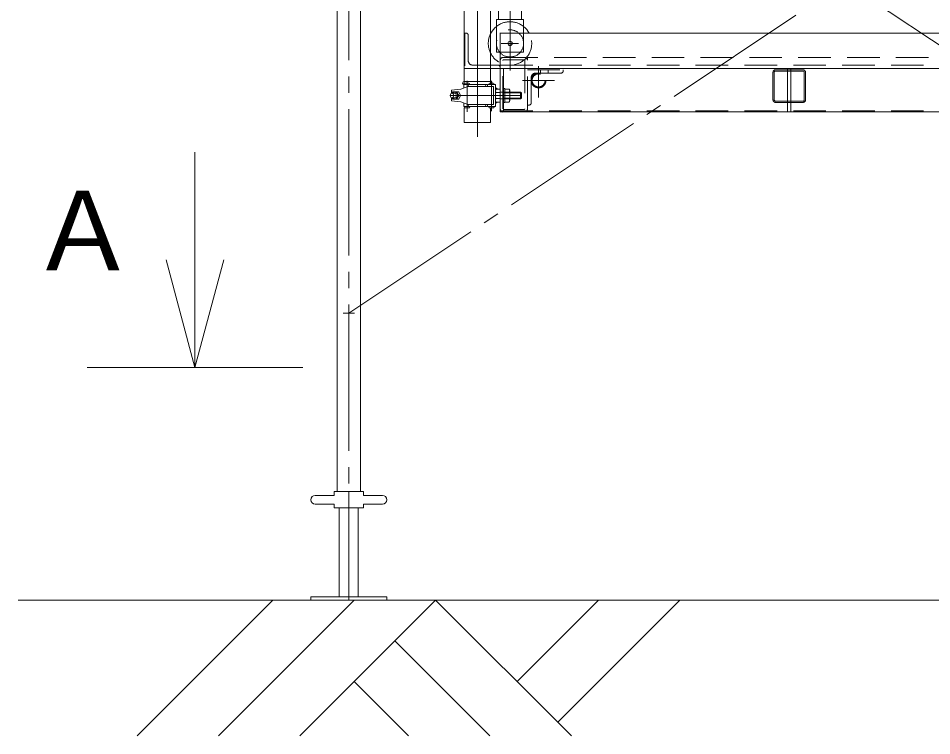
# Model space of a CAD drawing. Units: millimetres, scale not verified. Extents: x -7678 to 7678, y -9969 to 9969.
# Drawn here: x -6950 to -5267, y -9819 to -8497 of the extents above; entities that cross this region are included whole.
import ezdxf
from ezdxf.enums import TextEntityAlignment as Align

# ---------------------------------------------------------------- set-up
doc = ezdxf.new("R2010")
doc.units = ezdxf.units.MM
doc.header["$LTSCALE"] = 30
doc.linetypes.add('CHAIN2', pattern=[12, 9, -1, 1, -1])
doc.linetypes.add('DASHED2', pattern=[3, 2, -1])
for name, color, linetype, lineweight in [('0-1_12 常用一点鎖線', 3, 'CHAIN2', 18), ('0-2_11 常用破線', 3, 'DASHED2', 18), ('0-3_40 強調実線', 1, 'Continuous', 18), ('0-4_10 常用実線', 3, 'Continuous', 18), ('0-A_20 準用実線', 4, 'Continuous', 18), ('0-B_22 準用一点鎖線', 4, 'CHAIN2', 18), ('0-D_05 寸法', 7, 'Continuous', 18)]:
    doc.layers.add(name, color=color, linetype=linetype, lineweight=lineweight)
doc.styles.add('ＭＳ ゴシック', font='')
doc.styles.get('ＭＳ ゴシック').set_extended_font_data('MS Gothic')

msp = doc.modelspace()

# ---------------------------------------------------------------- linework, layer by layer
at = {"layer": '0-1_12 常用一点鎖線'}
for p, q in [((-6103.73, -6298.84), (-6103.73, -8715.06)), ((-6043.73, -8592.92), (-6043.73, -6447.54)), ((-6060.34, -8543.16), (-6028.13, -8543.16)), ((-5991.13, -8584.86), (-5991.13, -8642.65)), ((-6122.92, -8612.34), (-6122.92, -8669.36)), ((-6077.73, -8612), (-6077.73, -8667.99)), ((-6020.87, -8611.36), (-5961.66, -8611.36)), ((-6022.73, -8639.16), (-6153.87, -8639.16))]:
    msp.add_line(p, q, dxfattribs=at)
at = {"layer": '0-2_11 常用破線'}
for p, q in [((-6120.73, -8574.66), (-6120.73, -8528.16)), ((-6068.73, -8559.16), (-6068.73, -8525.16)), ((-6018.73, -8525.16), (-6018.73, -8559.16)), ((-6068.73, -8559.16), (-6018.73, -8559.16)), ((-6057.23, -8663.66), (-6057.23, -8574.66)), ((-6016.73, -8569.16), (-6056.73, -8569.16)), ((-6056.23, -8573.66), (-6017.23, -8573.66)), ((-6016.23, -8574.66), (-6016.23, -8663.66)), ((-3022.69, -8569.16), (-6011.73, -8569.16)), ((-6011.73, -8664.16), (-6011.73, -8569.16)), ((-6081.11, -8589.16), (-6126.73, -8589.16)), ((-6112.23, -8583.16), (-6081.11, -8583.16)), ((-6061.73, -8583.16), (-2961.73, -8583.16)), ((-6011.73, -8591.76), (-5945.73, -8591.76)), ((-5949.73, -8597.76), (-5996.23, -8597.76)), ((-5987.73, -8591.76), (-5987.73, -8597.76)), ((-5973.73, -8591.76), (-5973.73, -8597.76)), ((-5945.73, -8591.76), (-5945.73, -8593.76)), ((-5559.23, -8647.16), (-5559.23, -8596.36)), ((-5556.93, -8647.16), (-5556.93, -8596.36)), ((-5554.63, -8591.76), (-5503.83, -8591.76)), ((-5554.63, -8594.06), (-5503.83, -8594.06)), ((-5501.53, -8596.36), (-5501.53, -8647.16)), ((-5499.23, -8596.36), (-5499.23, -8647.16)), ((-6128.03, -8613.16), (-6128.03, -8619.16)), ((-6079.43, -8613.16), (-6079.43, -8619.16)), ((-6004.73, -8606.26), (-6004.73, -8652.76)), ((-6053.23, -8626.51), (-6055.73, -8626.51)), ((-6053.23, -8626.51), (-6053.23, -8651.82)), ((-6024.23, -8632.81), (-6024.23, -8645.51)), ((-6055.73, -8634.16), (-6022.88, -8634.16)), ((-6055.73, -8644.16), (-6022.88, -8644.16)), ((-5503.83, -8649.46), (-5554.63, -8649.46)), ((-6017.23, -8664.66), (-6056.23, -8664.66)), ((-6053.23, -8651.82), (-6055.73, -8651.82)), ((-6008.73, -8656.76), (-6010.73, -8656.76)), ((-5503.83, -8651.76), (-5554.63, -8651.76)), ((-6061.73, -8667.56), (-2961.73, -8667.56))]:
    msp.add_line(p, q, dxfattribs=at)
for points in [[(-6124.73, -8524.16), (-6126.73, -8524.16), (-6126.73, -8589.16)], [(-6060.73, -8632.81), (-6024.23, -8632.81), (-6022.73, -8634.31), (-6022.73, -8644.01), (-6024.23, -8645.51), (-6060.73, -8645.51)], [(-6053.23, -8627.16), (-6045.55, -8627.16), (-6044.23, -8629.46), (-6044.23, -8648.87)], [(-6053.23, -8651.16), (-6045.55, -8651.16), (-6044.23, -8648.87)]]:
    msp.add_lwpolyline(points, dxfattribs=at)
for radius in [13.6, 12]:
    msp.add_circle((-5991.13, -8611.36), radius, dxfattribs=at)
for centre, radius, start, end in [((-6043.73, -8543.16), 40, 51.31781, 128.68219), ((-6124.73, -8528.16), 4, 0, 90), ((-6043.73, -8543.16), 40, 153.25632, 26.74368), ((-6043.73, -8543.16), 25, 320.20818, 219.79182), ((-6043.73, -8543.16), 25, 219.79182, 320.20818), ((-6112.23, -8574.66), 8.5, 180, 270), ((-6056.73, -8574.16), 5, 90, 180), ((-6056.23, -8574.66), 1, 90, 180), ((-6017.23, -8574.66), 1, 0, 90), ((-6016.73, -8574.16), 5, 0, 90), ((-5996.23, -8606.26), 8.5, 90, 180), ((-5949.73, -8593.76), 4, 270, 0), ((-5554.63, -8596.36), 4.6, 90, 180), ((-5554.63, -8596.36), 2.3, 90, 180), ((-5503.83, -8596.36), 4.6, 0, 90), ((-5503.83, -8596.36), 2.3, 0, 90), ((-6048.72, -8630.4), 4.39, 316.16241, 36.49633), ((-6048.72, -8647.92), 4.39, 323.50367, 43.83759), ((-5554.63, -8647.16), 4.6, 180, 270), ((-5554.63, -8647.16), 2.3, 180, 270), ((-5503.83, -8647.16), 4.6, 270, 0), ((-5503.83, -8647.16), 2.3, 270, 0), ((-6056.73, -8664.16), 5, 180, 270), ((-6056.73, -8664.16), 5, 180, 270), ((-6017.23, -8663.66), 1, 270, 0), ((-6016.73, -8664.16), 5, 270, 0), ((-6008.73, -8652.76), 4, 270, 0), ((-6056.23, -8668.66), 1, 180, 270)]:
    msp.add_arc(centre, radius, start, end, dxfattribs=at)
at = {"layer": '0-3_40 強調実線'}
for p, q in [((-6949.73, -9569.16), (-5161.73, -9569.16)), ((-6730.73, -9819.16), (-6480.73, -9569.16)), ((-6580.73, -9819.16), (-6330.73, -9569.16)), ((-6430.73, -9819.16), (-6180.73, -9569.16)), ((-5930.73, -9819.16), (-6180.73, -9569.16)), ((-6030.73, -9719.16), (-5880.73, -9569.16)), ((-5955.73, -9794.16), (-5730.73, -9569.16)), ((-6080.73, -9819.16), (-6255.73, -9644.16)), ((-6230.73, -9819.16), (-6330.73, -9719.16))]:
    msp.add_line(p, q, dxfattribs=at)
at = {"layer": '0-4_10 常用実線'}
for p, q in [((-6065.08, -8343.04), (-6065.08, -8499.16)), ((-6022.38, -8343.04), (-6022.38, -8499.16)), ((-6128.03, -8403.04), (-6128.03, -8613.16)), ((-6079.43, -8613.16), (-6079.43, -8403.04)), ((-6018.73, -8499.16), (-6068.73, -8499.16)), ((-6068.73, -8524.16), (-6068.73, -8499.16)), ((-6018.73, -8499.16), (-6018.73, -8524.16)), ((-6062.73, -8524.16), (-2961.73, -8524.16)), ((-6061.73, -8524.16), (-6061.73, -8569.16)), ((-6061.73, -8669.16), (-6061.73, -8569.16)), ((-6080.43, -8583.16), (-6065.73, -8583.16)), ((-6061.73, -8589.16), (-6080.43, -8589.16)), ((-6061.73, -8589.16), (-2961.73, -8589.16)), ((-6055.73, -8589.16), (-6055.73, -8669.16)), ((-5532.23, -8589.16), (-5532.23, -8669.16)), ((-5526.23, -8589.16), (-5526.23, -8669.16)), ((-6079.43, -8613.16), (-6128.03, -8613.16)), ((-6125.92, -8616.16), (-6119.92, -8616.16)), ((-6080.73, -8616.16), (-6074.73, -8616.16)), ((-6150.2, -8634.46), (-6149.02, -8632.6)), ((-6129.03, -8619.16), (-6086.23, -8619.16)), ((-6129.03, -8619.16), (-6129.03, -8625.31)), ((-6127.92, -8619.16), (-6127.92, -8618.16)), ((-6119.88, -8619.16), (-6121.55, -8622.36)), ((-6117.92, -8618.16), (-6117.92, -8619.16)), ((-6089.58, -8619.16), (-6087.9, -8622.36)), ((-6085.28, -8619.16), (-6085.28, -8622.36)), ((-6085.18, -8619.16), (-6070.73, -8619.16)), ((-6082.73, -8619.16), (-6082.73, -8618.16)), ((-6072.73, -8618.16), (-6072.73, -8619.16)), ((-6070.73, -8629.46), (-6070.73, -8619.16)), ((-6066.88, -8627.16), (-6070.73, -8624.56)), ((-6061.73, -8633.44), (-6069.4, -8633.44)), ((-6145.26, -8634.66), (-6151.02, -8634.68)), ((-6145.26, -8643.66), (-6151.02, -8643.65)), ((-6150.2, -8643.87), (-6149.02, -8645.73)), ((-6061.73, -8644.88), (-6069.4, -8644.88)), ((-6129.03, -8653.01), (-6129.03, -8659.16)), ((-6129.03, -8659.16), (-6086.23, -8659.16)), ((-6128.03, -8689.16), (-6128.03, -8662.34)), ((-6127.92, -8659.16), (-6127.92, -8660.16)), ((-6125.92, -8662.16), (-6119.92, -8662.16)), ((-6121.55, -8655.96), (-6119.88, -8659.16)), ((-6117.92, -8660.16), (-6117.92, -8659.16)), ((-6087.9, -8655.96), (-6089.58, -8659.16)), ((-6085.28, -8655.96), (-6085.28, -8659.16)), ((-6082.73, -8659.16), (-6082.73, -8660.16)), ((-6080.73, -8662.16), (-6074.73, -8662.16)), ((-6079.43, -8662.16), (-6079.43, -8689.16)), ((-6072.73, -8660.16), (-6072.73, -8659.16)), ((-6067.71, -8651.16), (-6070.73, -8653.75)), ((-6061.73, -8669.16), (-2961.73, -8669.16)), ((-6128.03, -8689.16), (-6079.43, -8689.16))]:
    msp.add_line(p, q, dxfattribs=at)
for points in [[(-6085.28, -8622.36), (-6121.55, -8622.36), (-6134.56, -8627.5), (-6151.53, -8629.59)], [(-6151.53, -8629.59), (-6151.53, -8633.8), (-6149.79, -8633.8)], [(-6138.31, -8639.16), (-6142.51, -8632.6), (-6149.02, -8632.6)], [(-6142.51, -8632.6), (-6138.31, -8632.6), (-6134.95, -8639.16)], [(-6085.28, -8622.36), (-6073.93, -8622.36), (-6073.93, -8655.96), (-6085.28, -8655.96)], [(-6061.73, -8627.16), (-6069.4, -8627.16), (-6070.73, -8629.46), (-6070.73, -8648.87)], [(-6151.53, -8648.74), (-6151.53, -8644.53), (-6149.79, -8644.53)], [(-6085.28, -8655.96), (-6121.55, -8655.96), (-6134.56, -8650.83), (-6151.53, -8648.74)], [(-6138.31, -8639.16), (-6142.51, -8645.73), (-6149.02, -8645.73)], [(-6142.51, -8645.73), (-6138.31, -8645.73), (-6134.95, -8639.16)], [(-6085.28, -8659.16), (-6070.73, -8659.16), (-6070.73, -8648.87)], [(-6061.73, -8651.16), (-6069.4, -8651.16), (-6070.73, -8648.87)]]:
    msp.add_lwpolyline(points, dxfattribs=at)
msp.add_circle((-6043.73, -8543.16), 4, dxfattribs=at)
for centre, radius, start, end in [((-6043.73, -8543.16), 40, 128.68219, 151.64065), ((-6043.73, -8543.16), 40, 28.35935, 51.31781), ((-6065.73, -8587.16), 4, 0, 90), ((-6128.03, -8616.16), 3, 90, 270), ((-6125.92, -8618.16), 2, 90, 180), ((-6119.92, -8618.16), 2, 0, 90), ((-6080.73, -8618.16), 2, 90, 180), ((-6079.43, -8616.16), 3, 270, 90), ((-6074.73, -8618.16), 2, 0, 90), ((-6057.7, -8639.16), 13.03, 153.95157, 206.04843), ((-6066.24, -8630.4), 4.39, 143.50367, 223.83759), ((-6066.24, -8647.92), 4.39, 136.16241, 216.49633), ((-6125.92, -8660.16), 2, 180, 270), ((-6119.92, -8660.16), 2, 270, 0), ((-6080.73, -8660.16), 2, 180, 270), ((-6074.73, -8660.16), 2, 270, 0)]:
    msp.add_arc(centre, radius, start, end, dxfattribs=at)
for centre, major_axis, ratio, start_param, end_param in [((-6145.26, -8639.16), (0, -6.57), 0.772659, 5.4672675, 10.2425724), ((-6145.62, -8639.16), (0, -4.5), 0.686804, 0.1182832, 3.1432592)]:
    msp.add_ellipse(centre, major_axis=major_axis, ratio=ratio, start_param=start_param, end_param=end_param, dxfattribs=at)
msp.add_ellipse((-6150.78, -8639.16), major_axis=(0, -4.5), ratio=0.686804, dxfattribs=at)
at = {"layer": '0-A_20 準用実線'}
for p, q in [((-6362.08, -9369.16), (-6362.08, -7669.16)), ((-6319.38, -7669.16), (-6319.38, -9369.16)), ((-6358.23, -9563.16), (-6358.23, -9399.16)), ((-6323.23, -9399.16), (-6323.23, -9563.16))]:
    msp.add_line(p, q, dxfattribs=at)
for points in [[(-6402.73, -9376.16), (-6367.73, -9376.16), (-6367.73, -9369.16), (-6313.73, -9369.16), (-6313.73, -9376.16), (-6278.73, -9376.16)], [(-6278.73, -9392.16), (-6313.73, -9392.16), (-6313.73, -9399.16), (-6367.73, -9399.16), (-6367.73, -9392.16), (-6402.73, -9392.16)]]:
    msp.add_lwpolyline(points, dxfattribs=at)
msp.add_lwpolyline([(-6270.73, -9569.16), (-6410.73, -9569.16), (-6410.73, -9563.16), (-6270.73, -9563.16)], close=True, dxfattribs=at)
for centre, start, end in [((-6402.73, -9384.16), 90, 270), ((-6278.73, -9384.16), 270, 90)]:
    msp.add_arc(centre, 8, start, end, dxfattribs=at)
at = {"layer": '0-B_22 準用一点鎖線'}
for p, q in [((-6340.73, -744.16), (-6340.73, -9369.16)), ((-6340.73, -7821.16), (-4511.73, -9040.16)), ((-6340.73, -9040.16), (-4511.73, -7821.16)), ((-6330.05, -9040.16), (-6351.4, -9040.16)), ((-6340.73, -9369.16), (-6340.73, -9569.16))]:
    msp.add_line(p, q, dxfattribs=at)
at = {"layer": '0-D_05 寸法'}
for p, q in [((-6624.2, -9140.29), (-6624.2, -8743.39)), ((-6677.38, -8941.84), (-6624.2, -9140.29)), ((-6571.03, -8941.84), (-6624.2, -9140.29)), ((-6425.75, -9140.29), (-6822.65, -9140.29))]:
    msp.add_line(p, q, dxfattribs=at)

# ---------------------------------------------------------------- texts
at = {"layer": '0-D_05 寸法', "style": 'ＭＳ ゴシック'}
msp.add_text('Ａ', height=146.6, dxfattribs=at).set_placement((-6929.81, -9005.55), align=Align.BOTTOM_LEFT)

doc.saveas('drawing.dxf')
